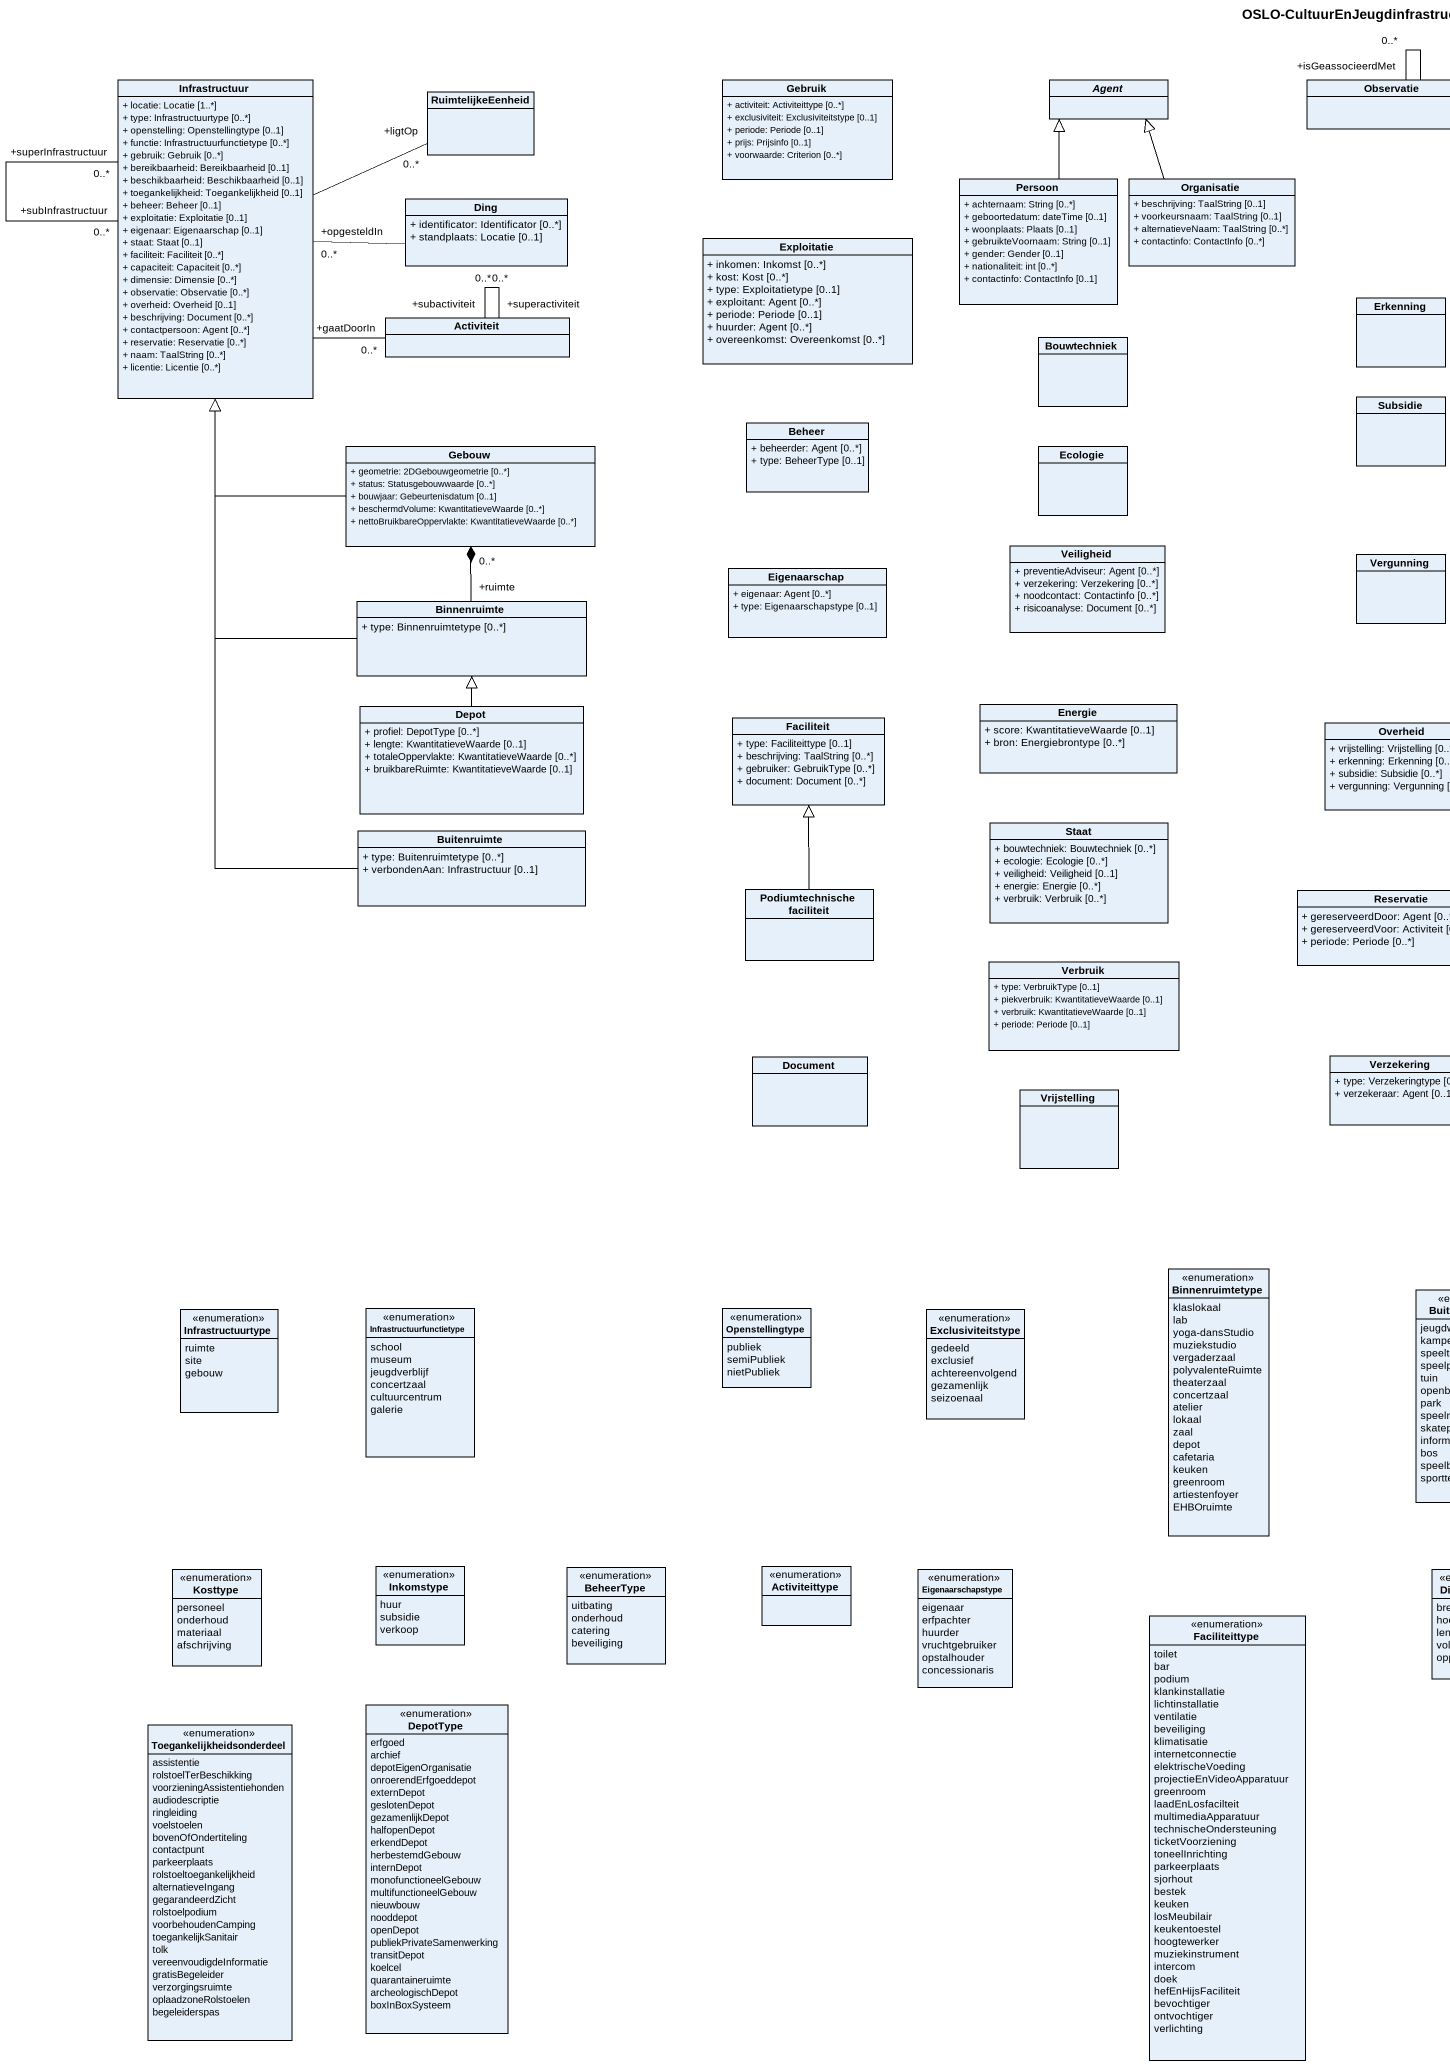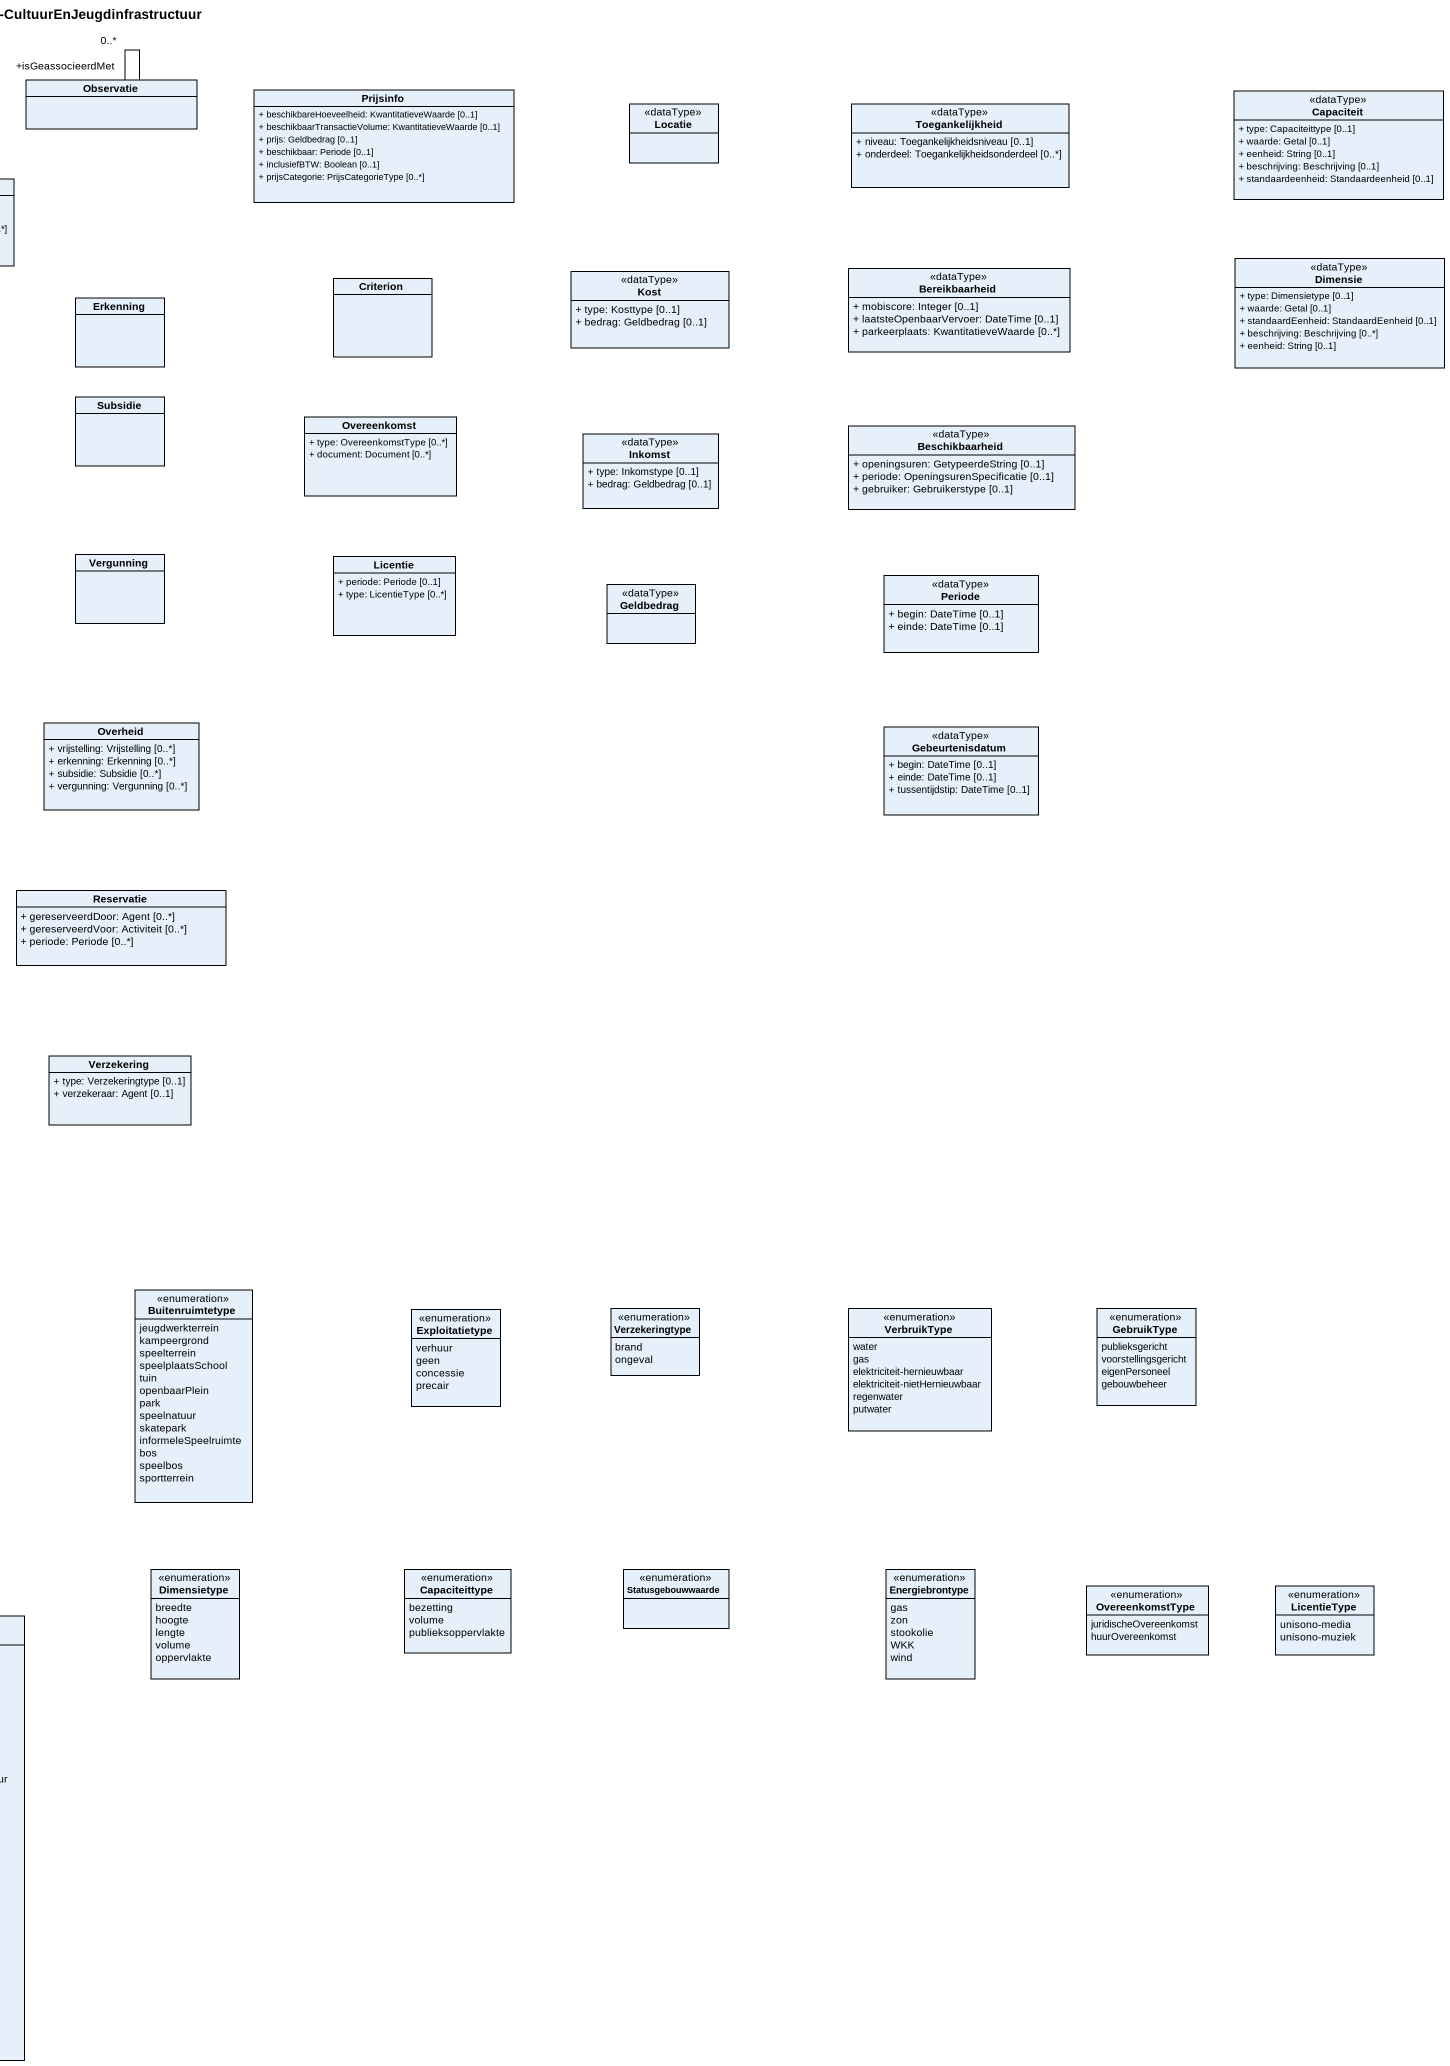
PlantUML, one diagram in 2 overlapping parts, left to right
@startuml
title OSLO-CultuurEnJeugdinfrastructuur
hide circle
hide empty members
skinparam classAttributeIconSize 0
class Infrastructuur {
  + locatie: Locatie [1..*]
  + type: Infrastructuurtype [0..*]
  + openstelling: Openstellingtype [0..1]
  + functie: Infrastructuurfunctietype [0..*]
  + gebruik: Gebruik [0..*]
  + bereikbaarheid: Bereikbaarheid [0..1]
  + beschikbaarheid: Beschikbaarheid [0..1]
  + toegankelijkheid: Toegankelijkheid [0..1]
  + beheer: Beheer [0..1]
  + exploitatie: Exploitatie [0..1]
  + eigenaar: Eigenaarschap [0..1]
  + staat: Staat [0..1]
  + faciliteit: Faciliteit [0..*]
  + capaciteit: Capaciteit [0..*]
  + dimensie: Dimensie [0..*]
  + observatie: Observatie [0..*]
  + overheid: Overheid [0..1]
  + beschrijving: Document [0..*]
  + contactpersoon: Agent [0..*]
  + reservatie: Reservatie [0..*]
  + naam: TaalString [0..*]
  + licentie: Licentie [0..*]
}
class RuimtelijkeEenheid
class Gebruik {
  + activiteit: Activiteittype [0..*]
  + exclusiviteit: Exclusiviteitstype [0..1]
  + periode: Periode [0..1]
  + prijs: Prijsinfo [0..1]
  + voorwaarde: Criterion [0..*]
}
abstract class "Agent" as Agent_
class Observatie
class Prijsinfo {
  + beschikbareHoeveelheid: KwantitatieveWaarde [0..1]
  + beschikbaarTransactieVolume: KwantitatieveWaarde [0..1]
  + prijs: Geldbedrag [0..1]
  + beschikbaar: Periode [0..1]
  + inclusiefBTW: Boolean [0..1]
  + prijsCategorie: PrijsCategorieType [0..*]
}
class Locatie <<dataType>>
class Toegankelijkheid <<dataType>> {
  + niveau: Toegankelijkheidsniveau [0..1]
  + onderdeel: Toegankelijkheidsonderdeel [0..*]
}
class Capaciteit <<dataType>> {
  + type: Capaciteittype [0..1]
  + waarde: Getal [0..1]
  + eenheid: String [0..1]
  + beschrijving: Beschrijving [0..1]
  + standaardeenheid: Standaardeenheid [0..1]
}
class Persoon {
  + achternaam: String [0..*]
  + geboortedatum: dateTime [0..1]
  + woonplaats: Plaats [0..1]
  + gebruikteVoornaam: String [0..1]
  + gender: Gender [0..1]
  + nationaliteit: int [0..*]
  + contactinfo: ContactInfo [0..1]
}
class Organisatie {
  + beschrijving: TaalString [0..1]
  + voorkeursnaam: TaalString [0..1]
  + alternatieveNaam: TaalString [0..*]
  + contactinfo: ContactInfo [0..*]
}
class Ding {
  + identificator: Identificator [0..*]
  + standplaats: Locatie [0..1]
}
class Exploitatie {
  + inkomen: Inkomst [0..*]
  + kost: Kost [0..*]
  + type: Exploitatietype [0..1]
  + exploitant: Agent [0..*]
  + periode: Periode [0..1]
  + huurder: Agent [0..*]
  + overeenkomst: Overeenkomst [0..*]
}
class Criterion
class Kost <<dataType>> {
  + type: Kosttype [0..1]
  + bedrag: Geldbedrag [0..1]
}
class Bereikbaarheid <<dataType>> {
  + mobiscore: Integer [0..1]
  + laatsteOpenbaarVervoer: DateTime [0..1]
  + parkeerplaats: KwantitatieveWaarde [0..*]
}
class Dimensie <<dataType>> {
  + type: Dimensietype [0..1]
  + waarde: Getal [0..1]
  + standaardEenheid: StandaardEenheid [0..1]
  + beschrijving: Beschrijving [0..*]
  + eenheid: String [0..1]
}
class Activiteit
class Erkenning
class Bouwtechniek
class Subsidie
class Overeenkomst {
  + type: OvereenkomstType [0..*]
  + document: Document [0..*]
}
class Gebouw {
  + geometrie: 2DGebouwgeometrie [0..*]
  + status: Statusgebouwwaarde [0..*]
  + bouwjaar: Gebeurtenisdatum [0..1]
  + beschermdVolume: KwantitatieveWaarde [0..*]
  + nettoBruikbareOppervlakte: KwantitatieveWaarde [0..*]
}
class Beheer {
  + beheerder: Agent [0..*]
  + type: BeheerType [0..1]
}
class Ecologie
class Inkomst <<dataType>> {
  + type: Inkomstype [0..1]
  + bedrag: Geldbedrag [0..1]
}
class Beschikbaarheid <<dataType>> {
  + openingsuren: GetypeerdeString [0..1]
  + periode: OpeningsurenSpecificatie [0..1]
  + gebruiker: Gebruikerstype [0..1]
}
class Veiligheid {
  + preventieAdviseur: Agent [0..*]
  + verzekering: Verzekering [0..*]
  + noodcontact: Contactinfo [0..*]
  + risicoanalyse: Document [0..*]
}
class Eigenaarschap {
  + eigenaar: Agent [0..*]
  + type: Eigenaarschapstype [0..1]
}
class Vergunning
class Licentie {
  + periode: Periode [0..1]
  + type: LicentieType [0..*]
}
class Geldbedrag <<dataType>>
class Periode <<dataType>> {
  + begin: DateTime [0..1]
  + einde: DateTime [0..1]
}
class Binnenruimte {
  + type: Binnenruimtetype [0..*]
}
class Depot {
  + profiel: DepotType [0..*]
  + lengte: KwantitatieveWaarde [0..1]
  + totaleOppervlakte: KwantitatieveWaarde [0..*]
  + bruikbareRuimte: KwantitatieveWaarde [0..1]
}
class Faciliteit {
  + type: Faciliteittype [0..1]
  + beschrijving: TaalString [0..*]
  + gebruiker: GebruikType [0..*]
  + document: Document [0..*]
}
class Energie {
  + score: KwantitatieveWaarde [0..1]
  + bron: Energiebrontype [0..*]
}
class Overheid {
  + vrijstelling: Vrijstelling [0..*]
  + erkenning: Erkenning [0..*]
  + subsidie: Subsidie [0..*]
  + vergunning: Vergunning [0..*]
}
class Gebeurtenisdatum <<dataType>> {
  + begin: DateTime [0..1]
  + einde: DateTime [0..1]
  + tussentijdstip: DateTime [0..1]
}
class Buitenruimte {
  + type: Buitenruimtetype [0..*]
  + verbondenAan: Infrastructuur [0..1]
}
class Staat {
  + bouwtechniek: Bouwtechniek [0..*]
  + ecologie: Ecologie [0..*]
  + veiligheid: Veiligheid [0..1]
  + energie: Energie [0..*]
  + verbruik: Verbruik [0..*]
}
class "Podiumtechnische faciliteit" as Podiumtechnische_faciliteit
class Reservatie {
  + gereserveerdDoor: Agent [0..*]
  + gereserveerdVoor: Activiteit [0..*]
  + periode: Periode [0..*]
}
class Verbruik {
  + type: VerbruikType [0..1]
  + piekverbruik: KwantitatieveWaarde [0..1]
  + verbruik: KwantitatieveWaarde [0..1]
  + periode: Periode [0..1]
}
class Document
class Verzekering {
  + type: Verzekeringtype [0..1]
  + verzekeraar: Agent [0..1]
}
class Vrijstelling
enum Infrastructuurtype {
  ruimte
  site
  gebouw
}
enum Infrastructuurfunctietype {
  school
  museum
  jeugdverblijf
  concertzaal
  cultuurcentrum
  galerie
}
enum Openstellingtype {
  publiek
  semiPubliek
  nietPubliek
}
enum Exclusiviteitstype {
  gedeeld
  exclusief
  achtereenvolgend
  gezamenlijk
  seizoenaal
}
enum Binnenruimtetype {
  klaslokaal
  lab
  yoga-dansStudio
  muziekstudio
  vergaderzaal
  polyvalenteRuimte
  theaterzaal
  concertzaal
  atelier
  lokaal
  zaal
  depot
  cafetaria
  keuken
  greenroom
  artiestenfoyer
  EHBOruimte
}
enum Buitenruimtetype {
  jeugdwerkterrein
  kampeergrond
  speelterrein
  speelplaatsSchool
  tuin
  openbaarPlein
  park
  speelnatuur
  skatepark
  informeleSpeelruimte
  bos
  speelbos
  sportterrein
}
enum Exploitatietype {
  verhuur
  geen
  concessie
  precair
}
enum Verzekeringtype {
  brand
  ongeval
}
enum VerbruikType {
  water
  gas
  elektriciteit-hernieuwbaar
  elektriciteit-nietHernieuwbaar
  regenwater
  putwater
}
enum GebruikType {
  publieksgericht
  voorstellingsgericht
  eigenPersoneel
  gebouwbeheer
}
enum Kosttype {
  personeel
  onderhoud
  materiaal
  afschrijving
}
enum Inkomstype {
  huur
  subsidie
  verkoop
}
enum BeheerType {
  uitbating
  onderhoud
  catering
  beveiliging
}
enum Activiteittype
enum Eigenaarschapstype {
  eigenaar
  erfpachter
  huurder
  vruchtgebruiker
  opstalhouder
  concessionaris
}
enum Dimensietype {
  breedte
  hoogte
  lengte
  volume
  oppervlakte
}
enum Capaciteittype {
  bezetting
  volume
  publieksoppervlakte
}
enum Statusgebouwwaarde
enum Energiebrontype {
  gas
  zon
  stookolie
  WKK
  wind
}
enum Faciliteittype {
  toilet
  bar
  podium
  klankinstallatie
  lichtinstallatie
  ventilatie
  beveiliging
  klimatisatie
  internetconnectie
  elektrischeVoeding
  projectieEnVideoApparatuur
  greenroom
  laadEnLosfacilteit
  multimediaApparatuur
  technischeOndersteuning
  ticketVoorziening
  toneelInrichting
  parkeerplaats
  sjorhout
  bestek
  keuken
  losMeubilair
  keukentoestel
  hoogtewerker
  muziekinstrument
  intercom
  doek
  hefEnHijsFaciliteit
  bevochtiger
  ontvochtiger
  verlichting
}
enum OvereenkomstType {
  juridischeOvereenkomst
  huurOvereenkomst
}
enum LicentieType {
  unisono-media
  unisono-muziek
}
enum DepotType {
  erfgoed
  archief
  depotEigenOrganisatie
  onroerendErfgoeddepot
  externDepot
  geslotenDepot
  gezamenlijkDepot
  halfopenDepot
  erkendDepot
  herbestemdGebouw
  internDepot
  monofunctioneelGebouw
  multifunctioneelGebouw
  nieuwbouw
  nooddepot
  openDepot
  publiekPrivateSamenwerking
  transitDepot
  koelcel
  quarantaineruimte
  archeologischDepot
  boxInBoxSysteem
}
enum Toegankelijkheidsonderdeel {
  assistentie
  rolstoelTerBeschikking
  voorzieningAssistentiehonden
  audiodescriptie
  ringleiding
  voelstoelen
  bovenOfOndertiteling
  contactpunt
  parkeerplaats
  rolstoeltoegankelijkheid
  alternatieveIngang
  gegarandeerdZicht
  rolstoelpodium
  voorbehoudenCamping
  toegankelijkSanitair
  tolk
  vereenvoudigdeInformatie
  gratisBegeleider
  verzorgingsruimte
  oplaadzoneRolstoelen
  begeleiderspas
}
Infrastructuur "+superInfrastructuur\n0..*" -- "+subInfrastructuur\n0..*" Infrastructuur
RuimtelijkeEenheid "+ligtOp\n0..*" -left- Infrastructuur
Observatie -- "+isGeassocieerdMet\n0..*" Observatie
Persoon -up-|> Agent_
Organisatie -up-|> Agent_
Ding -left- "+opgesteldIn\n0..*" Infrastructuur
Activiteit "+gaatDoorIn\n0..*" -left- Infrastructuur
Activiteit "+superactiviteit\n0..*" -- "+subactiviteit\n0..*" Activiteit
Gebouw -up-|> Infrastructuur
Binnenruimte -up-|> Infrastructuur
Binnenruimte "+ruimte" -up-* "0..*" Gebouw
Depot -up-|> Binnenruimte
Buitenruimte -up-|> Infrastructuur
Podiumtechnische_faciliteit -up-|> Faciliteit
@enduml
